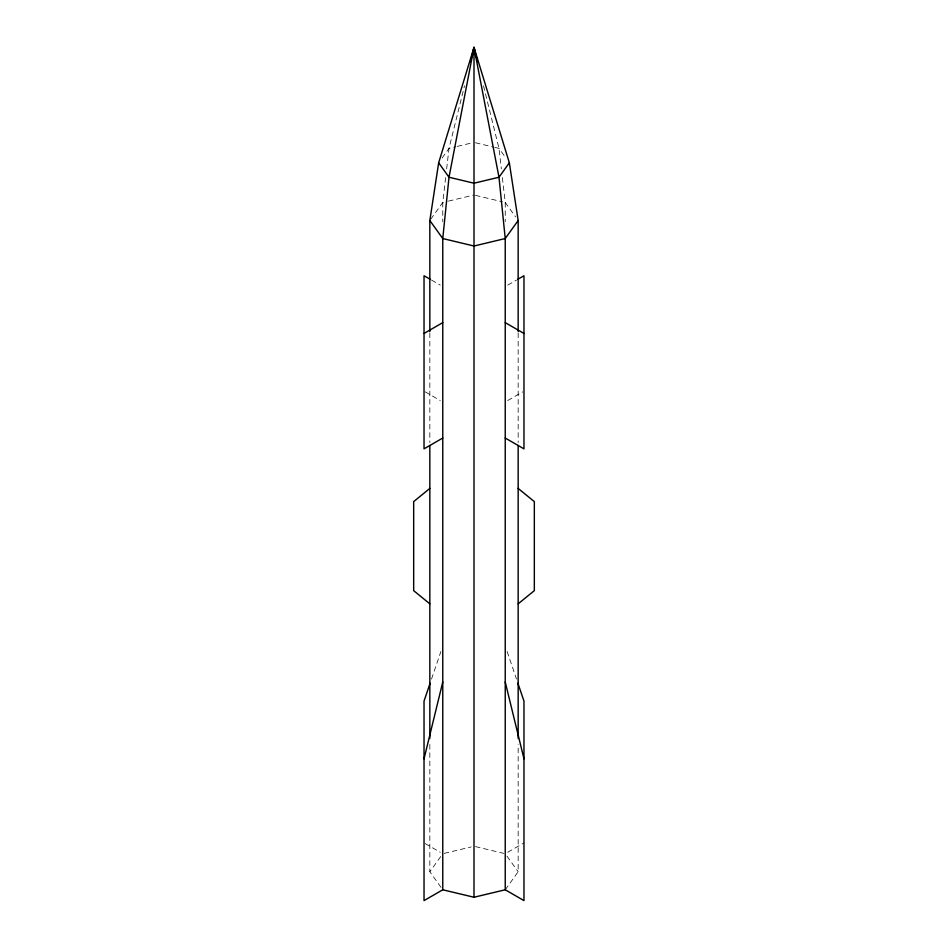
<?xml version="1.0" encoding="UTF-8"?>
<svg xmlns="http://www.w3.org/2000/svg" width="948" height="948" viewBox="0 0 948 948"><rect width="100%" height="100%" fill="white"/><g stroke="black" fill="none" stroke-linecap="round" stroke-linejoin="round"><path stroke-width="0.71" stroke-dasharray="4.74 3.56" d="M445.631 177.62L442.763 202.481L442.763 221.654M446.65 168.851L449.008 148.386L464.496 85.806M431.518 679.052L440.891 651.489M442.112 157.996L449.008 148.386L455.952 146.727M430.688 219.308L442.763 202.481L447.029 201.462M441.045 887.375L429.835 871.745L441.045 856.115M505.237 889.781L518.165 871.745L518.165 744.453M507.737 285.123L516.482 280.075M507.737 400.53L522.727 391.88M507.737 852.276L523.971 842.902M457.339 146.395L471.227 143.077M448.451 201.118L474 195.015M444.185 853.378L471.156 846.931M475.386 142.745L493.434 147.059M494.82 147.39L498.992 148.386L505.888 157.996M475.422 195.347L502.393 201.806M475.422 846.588L503.815 853.378M431.518 280.075L440.263 285.123M425.273 391.88L440.263 400.53M425.273 843.613L440.263 852.276M502.369 177.62L505.237 202.481L515.582 216.902M506.955 856.115L518.165 871.745M507.109 651.489L516.482 679.052M483.504 85.806L498.992 148.386L501.35 168.851M518.165 333.009L518.165 442.538M505.237 202.481L505.237 221.654M429.835 333.009L429.835 442.538M429.835 744.453L429.835 871.745"/><path stroke-width="1.42" d="M429.835 331.527L429.835 220.517L438.663 162.807L474 47.4L509.337 162.807L518.165 220.517L518.165 331.527M477.519 61.62L474 47.4L449.008 177.24L442.763 238.541L442.763 889.781L424.029 900.6L424.029 701.105L430.119 683.188M424.029 758.815L442.763 682.05M470.481 61.62L474 47.4L498.992 177.24L505.237 238.541L505.237 889.781L523.971 900.6L523.971 701.105L517.881 683.188M509.337 162.807L498.992 177.24L474 183.213L449.008 177.24L438.663 162.807M518.165 220.517L505.237 238.541L474 246.018L442.763 238.541L429.835 220.517M429.835 488.421L413.672 501.611L413.672 590.651L429.835 603.84M518.165 603.84L534.328 590.651L534.328 501.611L518.165 488.421M424.029 333.447L442.763 322.628M517.726 279.352L523.971 275.75L523.971 448.854L505.237 438.035M442.763 438.035L424.029 448.854L424.029 275.75L430.274 279.352M442.763 889.781L474 897.246L505.237 889.781M505.237 322.628L523.971 333.447M505.237 682.05L523.971 758.815M518.165 445.501L518.165 738.528M474 47.4L474 897.246M429.835 445.501L429.835 738.528"/></g></svg>
